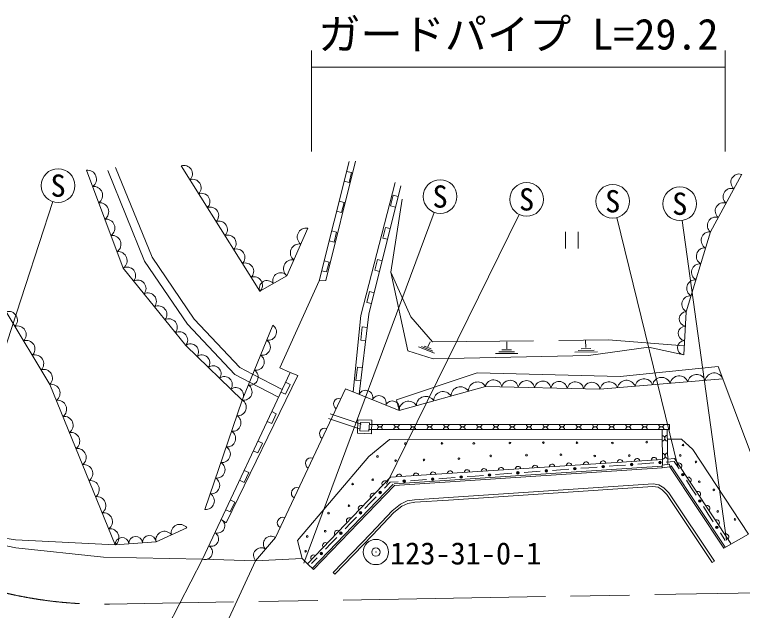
# Model space of a CAD drawing. Units: millimetres, scale not verified. Extents: x 40000 to 680000, y 20000 to 380000.
# Drawn here: x 177518 to 220689, y 258644 to 293999 of the extents above; entities that cross this region are included whole.
import ezdxf
from ezdxf.enums import TextEntityAlignment as Align

# ---------------------------------------------------------------- set-up
doc = ezdxf.new("R2010")
doc.units = ezdxf.units.MM
doc.header["$LTSCALE"] = 1000
doc.header["$PDMODE"] = 32
doc.header["$PDSIZE"] = 500
doc.linetypes.add('CHAIN', pattern=[18.5, 12, -1.5, 3.5, -1.5])
doc.linetypes.add('DASHED', pattern=[7.5, 6, -1.5])
for name, color, linetype, lineweight in [('M-BGD', 7, 'Continuous', 13), ('M-BGD-EXST', 7, 'Continuous', 13), ('M-BMK', 2, 'CHAIN', 13), ('M-BMK-SRVR', 3, 'Continuous', 13), ('M-STR-HTXT', 7, 'Continuous', 13), ('M-STR-STR1', 1, 'Continuous', 13), ('M-STR-STRC', 7, 'Continuous', 13)]:
    doc.layers.add(name, color=color, linetype=linetype, lineweight=lineweight)
doc.styles.add('ＭＳ ゴシック', font='')
doc.styles.get('ＭＳ ゴシック').set_extended_font_data('MS Gothic')

msp = doc.modelspace()

# ---------------------------------------------------------------- linework, layer by layer
at = {"layer": 'M-BGD'}
for p, q in [((187393, 285017), (192064, 277577)), ((195583, 278209), (197359, 285285)), ((195972, 278217), (197749, 285294)), ((183966, 278961), (181784, 284766)), ((197502, 284623), (197211, 284696)), ((197502, 284623), (197354, 284033)), ((218787, 281106), (220647, 284519)), ((197063, 284106), (197354, 284033)), ((198064, 276147), (200087, 284025)), ((198539, 276217), (200432, 283844)), ((199825, 282645), (199983, 283280)), ((200274, 283208), (199983, 283280)), ((197058, 282853), (196767, 282927)), ((197058, 282853), (196910, 282264)), ((200507, 283036), (199836, 278714)), ((196619, 282337), (196910, 282264)), ((199825, 282645), (200116, 282572)), ((193672, 278500), (194903, 281325)), ((196614, 281084), (196323, 281157)), ((196614, 281084), (196466, 280495)), ((199352, 280738), (199510, 281374)), ((199801, 281301), (199510, 281374)), ((217360, 276365), (218787, 281106)), ((199352, 280738), (199643, 280666)), ((196175, 280568), (196466, 280495)), ((196170, 279315), (195879, 279388)), ((196170, 279315), (196022, 278725)), ((198879, 278831), (199037, 279467)), ((199328, 279395), (199037, 279467)), ((187672, 274360), (183966, 278961)), ((192064, 277577), (193672, 278500)), ((195731, 278798), (196022, 278725)), ((198879, 278831), (199170, 278759)), ((199836, 278714), (200843, 274043)), ((193247, 273034), (195583, 278209)), ((195583, 278209), (195972, 278217)), ((198406, 276924), (198563, 277560)), ((198855, 277488), (198563, 277560)), ((198406, 276924), (198697, 276852)), ((177011, 276360), (179612, 272059)), ((217206, 273805), (217360, 276365)), ((197598, 271610), (198064, 276147)), ((197952, 271467), (198539, 276217)), ((191015, 271129), (192828, 275569)), ((198046, 274670), (198144, 275462)), ((198441, 275425), (198144, 275462)), ((198046, 274670), (198344, 274634)), ((202038, 274289), (202162, 274590)), ((206709, 274168), (206712, 274582)), ((211408, 274243), (211387, 274652)), ((191015, 271129), (187672, 274360)), ((202425, 273900), (201485, 274277)), ((202322, 274029), (201650, 274298)), ((202219, 274158), (201816, 274320)), ((211698, 274179), (211125, 274171)), ((211556, 273777), (215108, 274267)), ((215108, 274267), (217206, 273805)), ((200843, 274043), (202353, 273568)), ((202353, 273568), (211556, 273777)), ((207360, 273893), (206052, 273890)), ((207174, 273996), (206240, 273994)), ((206988, 274099), (206428, 274098)), ((212091, 273981), (210753, 273960)), ((211894, 274080), (210939, 274065)), ((193863, 272768), (193247, 273034)), ((197753, 272296), (197850, 273087)), ((198148, 273050), (197850, 273087)), ((219249, 273114), (213438, 272527)), ((222321, 264911), (219249, 273114)), ((188667, 261695), (193863, 272768)), ((194327, 272574), (190076, 263840)), ((193863, 272768), (194327, 272574)), ((204963, 272736), (200175, 271144)), ((213438, 272527), (204963, 272736)), ((179612, 272059), (183493, 262534)), ((193861, 272059), (193588, 271477)), ((193861, 272059), (193590, 272186)), ((197753, 272296), (198050, 272259)), ((212240, 271769), (219525, 272378)), ((192988, 262976), (197155, 271789)), ((193317, 271604), (193588, 271477)), ((197155, 271789), (200324, 270510)), ((200324, 270510), (205452, 271937)), ((205452, 271937), (212240, 271769)), ((188805, 264640), (191015, 271129)), ((200175, 271144), (200324, 270510)), ((193042, 270313), (192769, 269731)), ((193042, 270313), (192771, 270441)), ((192498, 269859), (192769, 269731)), ((197850, 269155), (197885, 269960)), ((197885, 269960), (198717, 269924)), ((198717, 269924), (198681, 269119)), ((216370, 269683), (198549, 269678)), ((216370, 269383), (198549, 269378)), ((215955, 267261), (215925, 269383)), ((216255, 267306), (216225, 269383)), ((216370, 269683), (216370, 269383)), ((198681, 269119), (197850, 269155)), ((192223, 268568), (191950, 267986)), ((192223, 268568), (191952, 268695)), ((198526, 267778), (199747, 268785)), ((199747, 268785), (215933, 268811)), ((216233, 268811), (217076, 268812)), ((217076, 268812), (217744, 268183)), ((191679, 268113), (191950, 267986)), ((217744, 268183), (221045, 263164)), ((194297, 262784), (198526, 267778)), ((215950, 267608), (199819, 266545)), ((213273, 267238), (212792, 267203)), ((213273, 267238), (213755, 267273)), ((214959, 267362), (214477, 267326)), ((214959, 267362), (215440, 267397)), ((216358, 267321), (215921, 267256)), ((215931, 267106), (215921, 267256)), ((216645, 267485), (216163, 267450)), ((216660, 267655), (216250, 267628)), ((216358, 267321), (216380, 267173)), ((216380, 267173), (216463, 267228)), ((219670, 262390), (216463, 267228)), ((216645, 267485), (216933, 267038)), ((220004, 262611), (216660, 267655)), ((191404, 266822), (191131, 266240)), ((191404, 266822), (191133, 266950)), ((215924, 267205), (200039, 266158)), ((215931, 267106), (200045, 266058)), ((208216, 266867), (207735, 266832)), ((208216, 266867), (208698, 266902)), ((209902, 266991), (209420, 266955)), ((209902, 266991), (210383, 267026)), ((211588, 267114), (211106, 267079)), ((211588, 267114), (212069, 267150)), ((215931, 267106), (216380, 267173)), ((219587, 262334), (216380, 267173)), ((190860, 266368), (191131, 266240)), ((194884, 261414), (199819, 266545)), ((201474, 266373), (200992, 266337)), ((201474, 266373), (201955, 266408)), ((203159, 266496), (202678, 266461)), ((203159, 266496), (203641, 266532)), ((204845, 266620), (204363, 266585)), ((204845, 266620), (205326, 266655)), ((206531, 266743), (206049, 266708)), ((206531, 266743), (207012, 266779)), ((217653, 265921), (217365, 266368)), ((195173, 261137), (199973, 266128)), ((195245, 261067), (200045, 266058)), ((199788, 266249), (199455, 265904)), ((199788, 266249), (200269, 266284)), ((217653, 265921), (217942, 265474)), ((190585, 265077), (190312, 264495)), ((190585, 265077), (190314, 265204)), ((198623, 265042), (198956, 265387)), ((198623, 265042), (198290, 264697)), ((218662, 264357), (218374, 264804)), ((190041, 264622), (190312, 264495)), ((218662, 264357), (218951, 263910)), ((190076, 263840), (189768, 264041)), ((197458, 263836), (197125, 263491)), ((197458, 263836), (197791, 264180)), ((185910, 262724), (187728, 263549)), ((174205, 263075), (177599, 262357)), ((177578, 262832), (176690, 262977)), ((191812, 261597), (192988, 262976)), ((196293, 262629), (196626, 262974)), ((219671, 262793), (219383, 263240)), ((221045, 263164), (219587, 262334)), ((183493, 262534), (177578, 262832)), ((183493, 262534), (185910, 262724)), ((194585, 261718), (194297, 262784)), ((196293, 262629), (195960, 262284)), ((177599, 262357), (182784, 261798)), ((182784, 261798), (188667, 261695)), ((191812, 261597), (194585, 261718)), ((194884, 261414), (194585, 261718)), ((195128, 261422), (195460, 261767)), ((194884, 261414), (195245, 261067))]:
    msp.add_line(p, q, dxfattribs=at)
at = {"layer": 'M-BGD', "linetype": 'DASHED'}
for p, q in [((199836, 278714), (201017, 276055)), ((201017, 276055), (202304, 274573)), ((202304, 274573), (212724, 274699)), ((212724, 274699), (217239, 274345)), ((191640, 272659), (193385, 271750)), ((191450, 272194), (193172, 271297)), ((198066, 269693), (196233, 270313)), ((197969, 269409), (196137, 270029))]:
    msp.add_line(p, q, dxfattribs=at)
at = {"layer": 'M-BGD'}
for points in [[(183511, 284927), (185672, 279606), (188175, 275934), (190887, 273050), (191640, 272659)], [(183047, 284739), (185229, 279369), (187784, 275620), (190581, 272646), (191450, 272194)]]:
    msp.add_lwpolyline(points, dxfattribs=at)
msp.add_lwpolyline([(198538, 269275), (198006, 269299), (198029, 269804), (198560, 269780)], close=True, dxfattribs=at)
for centre, radius in [((200692, 268543), 50), ((202866, 268556), 50), ((204758, 268557), 50), ((206894, 268579), 50), ((208883, 268601), 50), ((210874, 268598), 50), ((212977, 268580), 50), ((215012, 268631), 50), ((217166, 268458), 50), ((199041, 267778), 50), ((203870, 267653), 50), ((205760, 267812), 50), ((207881, 267858), 50), ((209919, 267884), 50), ((211929, 267809), 50), ((213978, 267836), 50), ((217001, 267841), 50), ((200120, 267532), 50), ((201800, 267575), 50), ((212430, 267176), 75), ((212430, 267176), 49.5), ((214116, 267300), 75), ((214116, 267300), 49.5), ((214116, 267300), 24.5), ((215802, 267423), 75), ((215802, 267423), 49.5), ((215802, 267423), 24.5), ((217933, 267459), 50), ((207373, 266805), 75), ((207373, 266805), 49.5), ((207373, 266805), 24.5), ((209059, 266929), 75), ((209059, 266929), 49.5), ((209059, 266929), 24.5), ((210745, 267052), 75), ((210745, 267052), 49.5), ((210745, 267052), 24.5), ((212430, 267176), 24.5), ((198761, 266401), 50), ((200631, 266311), 75), ((202316, 266434), 75), ((202316, 266434), 49.5), ((202316, 266434), 24.5), ((204002, 266558), 75), ((204002, 266558), 49.5), ((204002, 266558), 24.5), ((205688, 266682), 75), ((205688, 266682), 49.5), ((205688, 266682), 24.5), ((217149, 266703), 75), ((217149, 266703), 49.5), ((217149, 266703), 24.5), ((197568, 266145), 50), ((200631, 266311), 49.5), ((200631, 266311), 24.5), ((218126, 266284), 50), ((199205, 265646), 75), ((199205, 265646), 49.5), ((199205, 265646), 24.5), ((218993, 265798), 50), ((218158, 265139), 75), ((218158, 265139), 49.5), ((218158, 265139), 24.5), ((197353, 264859), 50), ((196140, 264417), 50), ((198040, 264439), 75), ((198040, 264439), 49.5), ((198040, 264439), 24.5), ((219221, 264516), 50), ((220247, 264045), 50), ((195943, 263342), 50), ((219167, 263575), 75), ((219167, 263575), 49.5), ((219167, 263575), 24.5), ((194877, 263036), 50), ((196875, 263232), 75), ((196875, 263232), 49.5), ((196875, 263232), 24.5), ((194783, 262155), 50), ((195710, 262025), 75), ((195710, 262025), 49.5), ((195710, 262025), 24.5)]:
    msp.add_circle(centre, radius, dxfattribs=at)
for centre, radius, start, end in [((187569, 284552), 498, 313.449, 110.7938), ((181841, 284235), 534, 305.114, 96.0888), ((220498, 284046), 495, 72.474, 230.338), ((188088, 283725), 498, 313.449, 110.7938), ((182205, 283267), 534, 305.114, 96.0888), ((220033, 283193), 495, 72.474, 230.338), ((188608, 282899), 498, 313.449, 110.7938), ((182568, 282300), 534, 305.114, 96.0888), ((219568, 282340), 495, 72.474, 230.338), ((189127, 282072), 498, 313.449, 110.7938), ((219102, 281487), 495, 72.474, 230.338), ((182932, 281333), 534, 305.114, 96.0888), ((189646, 281245), 498, 313.449, 110.7938), ((194817, 280802), 530, 80.636, 232.2839), ((218746, 280601), 506, 85.3858, 241.1227), ((183296, 280365), 534, 305.114, 96.0888), ((190165, 280418), 498, 313.449, 110.7938), ((194407, 279861), 530, 80.636, 232.2839), ((183659, 279398), 534, 305.114, 96.0888), ((190684, 279592), 498, 313.449, 110.7938), ((218460, 279653), 506, 85.3858, 241.1227), ((193996, 278919), 530, 80.636, 232.2839), ((184195, 278513), 503, 320.6693, 117.0315), ((191203, 278765), 498, 313.449, 110.7938), ((218175, 278705), 506, 85.3858, 241.1227), ((193305, 278210), 469, 38.2773, 201.4269), ((184813, 277746), 503, 320.6693, 117.0315), ((191722, 277938), 498, 313.449, 110.7938), ((192500, 277748), 469, 38.2773, 201.4269), ((217890, 277756), 506, 85.3858, 241.1227), ((185430, 276980), 503, 320.6693, 117.0315), ((217605, 276808), 506, 85.3858, 241.1227), ((177172, 275870), 516, 314.1415, 108.1961), ((186048, 276213), 503, 320.6693, 117.0315), ((217363, 275936), 428, 90.3456, 262.7746), ((186666, 275446), 503, 320.6693, 117.0315), ((177692, 275009), 516, 314.1415, 108.1961), ((192566, 275159), 488, 258.1297, 57.4423), ((217311, 275083), 428, 90.3456, 262.7746), ((187283, 274679), 503, 320.6693, 117.0315), ((178212, 274149), 516, 314.1415, 108.1961), ((192203, 274270), 488, 258.1297, 57.4423), ((217260, 274230), 428, 90.3456, 262.7746), ((187958, 273987), 470, 324.5548, 127.3955), ((178733, 273289), 516, 314.1415, 108.1961), ((188627, 273340), 470, 324.5548, 127.3955), ((191841, 273382), 488, 258.1297, 57.4423), ((179253, 272429), 516, 314.1415, 108.1961), ((189295, 272694), 470, 324.5548, 127.3955), ((191478, 272494), 488, 258.1297, 57.4423), ((189964, 272048), 470, 324.5548, 127.3955), ((215894, 271933), 541, 19.8698, 169.6823), ((216935, 272020), 541, 19.8698, 169.6823), ((217976, 272107), 541, 19.8698, 169.6823), ((219016, 272194), 541, 19.8698, 169.6823), ((179685, 271533), 531, 306.4155, 97.9252), ((191115, 271606), 488, 258.1297, 57.4423), ((204981, 271646), 554, 31.6981, 179.3931), ((205935, 271831), 494, 9.5552, 167.612), ((206904, 271807), 494, 9.5552, 167.612), ((207874, 271783), 494, 9.5552, 167.612), ((208844, 271759), 494, 9.5552, 167.612), ((209813, 271735), 494, 9.5552, 167.612), ((210783, 271711), 494, 9.5552, 167.612), ((211753, 271687), 494, 9.5552, 167.612), ((212772, 271672), 541, 19.8698, 169.6823), ((213813, 271759), 541, 19.8698, 169.6823), ((214853, 271846), 541, 19.8698, 169.6823), ((190632, 271402), 470, 324.5548, 127.3955), ((198338, 271283), 427, 341.6559, 154.3929), ((202929, 271075), 554, 31.6981, 179.3931), ((203955, 271360), 554, 31.6981, 179.3931), ((180073, 270581), 531, 306.4155, 97.9252), ((190763, 270698), 500, 262.7063, 59.6845), ((196762, 270896), 326, 69.2688, 240.1178), ((199128, 270964), 427, 341.6559, 154.3929), ((201904, 270790), 554, 31.6981, 179.3931), ((199918, 270645), 427, 341.6559, 154.3929), ((200878, 270505), 554, 31.6981, 179.3931), ((180462, 269629), 531, 306.4155, 97.9252), ((190447, 269771), 500, 262.7063, 59.6845), ((195929, 269134), 326, 69.2688, 240.1178), ((199184, 269364), 164, 5.011, 175.0245), ((199197, 269692), 164, 184.968, 355.0675), ((200166, 269364), 164, 5.011, 175.0245), ((200178, 269692), 164, 184.968, 355.0675), ((201148, 269364), 164, 5.011, 175.0245), ((201159, 269693), 164, 184.968, 355.0675), ((202130, 269365), 164, 5.011, 175.0245), ((202141, 269693), 164, 184.968, 355.0675), ((203112, 269365), 164, 5.011, 175.0245), ((203122, 269693), 164, 184.968, 355.0675), ((204094, 269365), 164, 5.011, 175.0245), ((204103, 269694), 164, 184.968, 355.0675), ((205076, 269366), 164, 5.011, 175.0245), ((205085, 269694), 164, 184.968, 355.0675), ((206058, 269366), 164, 5.011, 175.0245), ((206066, 269694), 164, 184.968, 355.0675), ((207040, 269366), 164, 5.011, 175.0245), ((207047, 269695), 164, 184.968, 355.0675), ((208022, 269366), 164, 5.011, 175.0245), ((208029, 269695), 164, 184.968, 355.0675), ((209005, 269367), 164, 5.011, 175.0245), ((209010, 269695), 164, 184.968, 355.0675), ((209987, 269367), 164, 5.011, 175.0245), ((209991, 269696), 164, 184.968, 355.0675), ((210969, 269367), 164, 5.011, 175.0245), ((210973, 269696), 164, 184.968, 355.0675), ((211951, 269368), 164, 5.011, 175.0245), ((211954, 269696), 164, 184.968, 355.0675), ((212933, 269368), 164, 5.011, 175.0245), ((212935, 269696), 164, 184.968, 355.0675), ((213915, 269368), 164, 5.011, 175.0245), ((213917, 269697), 164, 184.968, 355.0675), ((214897, 269369), 164, 5.011, 175.0245), ((214898, 269697), 164, 184.968, 355.0675), ((215879, 269697), 164, 184.968, 355.0675), ((215879, 269369), 164, 5.011, 175.0245), ((180850, 268676), 531, 306.4155, 97.9252), ((190131, 268844), 500, 262.7063, 59.6845), ((215903, 268852), 179, 280.2289, 81.433), ((216257, 268864), 175, 99.0196, 262.6424), ((181238, 267724), 531, 306.4155, 97.9252), ((189816, 267917), 500, 262.7063, 59.6845), ((195095, 267371), 326, 69.2688, 240.1178), ((214439, 267489), 170, 10.3862, 177.1577), ((215448, 267555), 170, 10.3862, 177.1577), ((215918, 267791), 179, 280.2289, 81.433), ((216272, 267826), 175, 99.0196, 262.6424), ((181626, 266771), 531, 306.4155, 97.9252), ((189500, 266990), 500, 262.7063, 59.6845), ((208390, 267090), 170, 10.3862, 177.1577), ((209398, 267157), 170, 10.3862, 177.1577), ((210407, 267223), 170, 10.3862, 177.1577), ((211415, 267289), 170, 10.3862, 177.1577), ((212423, 267356), 170, 10.3862, 177.1577), ((213431, 267422), 170, 10.3862, 177.1577), ((216923, 267224), 169, 310.0494, 117.0232), ((201333, 266625), 170, 10.3862, 177.1577), ((202341, 266691), 170, 10.3862, 177.1577), ((203349, 266758), 170, 10.3862, 177.1577), ((204357, 266824), 170, 10.3862, 177.1577), ((205366, 266891), 170, 10.3862, 177.1577), ((206374, 266957), 170, 10.3862, 177.1577), ((207382, 267024), 170, 10.3862, 177.1577), ((189184, 266063), 500, 262.7063, 59.6845), ((200324, 266558), 170, 10.3862, 177.1577), ((217480, 266383), 169, 310.0494, 117.0232), ((182014, 265819), 531, 306.4155, 97.9252), ((194262, 265608), 326, 69.2688, 240.1178), ((199482, 266164), 171, 53.0959, 219.1332), ((188869, 265135), 500, 262.7063, 59.6845), ((198777, 265431), 171, 53.0959, 219.1332), ((218037, 265542), 169, 310.0494, 117.0232), ((182402, 264866), 531, 306.4155, 97.9252), ((198072, 264698), 171, 53.0959, 219.1332), ((218595, 264702), 169, 310.0494, 117.0232), ((182790, 263914), 531, 306.4155, 97.9252), ((189554, 263664), 433, 249.2446, 60.4814), ((193428, 263846), 326, 69.2688, 240.1178), ((197367, 263965), 171, 53.0959, 219.1332), ((219152, 263861), 169, 310.0494, 117.0232), ((183178, 262961), 531, 306.4155, 97.9252), ((186411, 262829), 512, 36.9977, 191.8238), ((187320, 263241), 512, 36.9977, 191.8238), ((196662, 263232), 171, 53.0959, 219.1332), ((183896, 262562), 404, 5.0553, 183.899), ((184702, 262625), 404, 5.0553, 183.899), ((185508, 262688), 404, 5.0553, 183.899), ((189187, 262882), 433, 249.2446, 60.4814), ((192737, 262594), 457, 56.6508, 222.4176), ((219709, 263020), 169, 310.0494, 117.0232), ((188820, 262100), 433, 249.2446, 60.4814), ((195957, 262499), 171, 53.0959, 219.1332), ((192149, 261905), 457, 56.6508, 222.4176), ((195252, 261766), 171, 53.0959, 219.1332)]:
    msp.add_arc(centre, radius, start, end, dxfattribs=at)
at = {"layer": 'M-BGD-EXST'}
for p, q in [((173593, 263922), (179790, 282898)), ((202409, 282264), (194673, 261448)), ((207445, 282134), (199570, 266132)), ((213232, 281950), (216855, 267175)), ((217111, 281782), (219741, 262811)), ((210193, 281110), (210193, 280110)), ((210943, 281110), (210943, 280110))]:
    msp.add_line(p, q, dxfattribs=at)
for centre in [(180100, 283848), (202758, 283201), (207887, 283031), (212994, 282921), (216973, 282773)]:
    msp.add_circle(centre, 1000, dxfattribs=at)
at = {"layer": 'M-BMK'}
msp.add_line((264492, 260438), (183144, 259019), dxfattribs=at)
msp.add_arc((182708, 284015), 25000, 239.4087, 270.9994, dxfattribs=at)
at = {"layer": 'M-BMK-SRVR'}
msp.add_circle((198949, 262110), 750, dxfattribs=at)
msp.add_point((198949, 262110), dxfattribs=at)
at = {"layer": 'M-STR-HTXT'}
for p, q in [((195128, 285871), (195128, 291871)), ((219671, 285871), (219671, 291871)), ((195128, 290871), (219671, 290871))]:
    msp.add_line(p, q, dxfattribs=at)
at = {"layer": 'M-STR-STR1'}
for p, q in [((186355, 257211), (188667, 261695)), ((188667, 261695), (191812, 261597)), ((189774, 257211), (191812, 261597))]:
    msp.add_line(p, q, dxfattribs=at)
at = {"layer": 'M-STR-STRC'}
for p, q in [((203253, 265336), (215389, 266157)), ((203262, 265187), (215383, 266006)), ((215383, 266006), (215682, 265962)), ((215389, 266157), (215734, 266106)), ((215682, 265962), (215934, 265806)), ((215734, 266106), (216028, 265925)), ((215934, 265806), (216209, 265529)), ((216028, 265925), (216326, 265624)), ((216209, 265529), (218900, 261481)), ((216326, 265624), (219025, 261564)), ((200406, 264952), (200800, 265140)), ((200800, 265140), (201242, 265215)), ((200846, 264995), (201259, 265066)), ((201242, 265215), (203253, 265336)), ((201259, 265066), (203262, 265187)), ((199914, 264559), (200406, 264952)), ((200015, 264448), (200486, 264824)), ((200486, 264824), (200846, 264995)), ((198645, 263217), (199914, 264559)), ((198754, 263114), (200015, 264448)), ((196411, 260898), (198645, 263217)), ((196519, 260794), (198754, 263114)), ((218900, 261481), (219025, 261564)), ((196411, 260898), (196519, 260794))]:
    msp.add_line(p, q, dxfattribs=at)

# ---------------------------------------------------------------- texts
at = {"layer": 'M-BGD-EXST', "style": 'ＭＳ ゴシック'}
for p in [(180100, 283848), (202758, 283201), (207887, 283031), (212994, 282921), (216973, 282773)]:
    msp.add_text('S', height=1320, dxfattribs=at).set_placement(p, align=Align.MIDDLE_CENTER)
at = {"layer": 'M-BMK-SRVR', "style": 'ＭＳ ゴシック'}
msp.add_text('123-31-0-1', height=1320, dxfattribs=at).set_placement((204275, 262030), align=Align.MIDDLE_CENTER)
at = {"layer": 'M-STR-HTXT', "style": 'ＭＳ ゴシック'}
msp.add_text('ガードパイプ L=29.2', height=1833, dxfattribs=at).set_placement((207399, 291371), align=Align.BOTTOM_CENTER)

doc.saveas('drawing.dxf')
